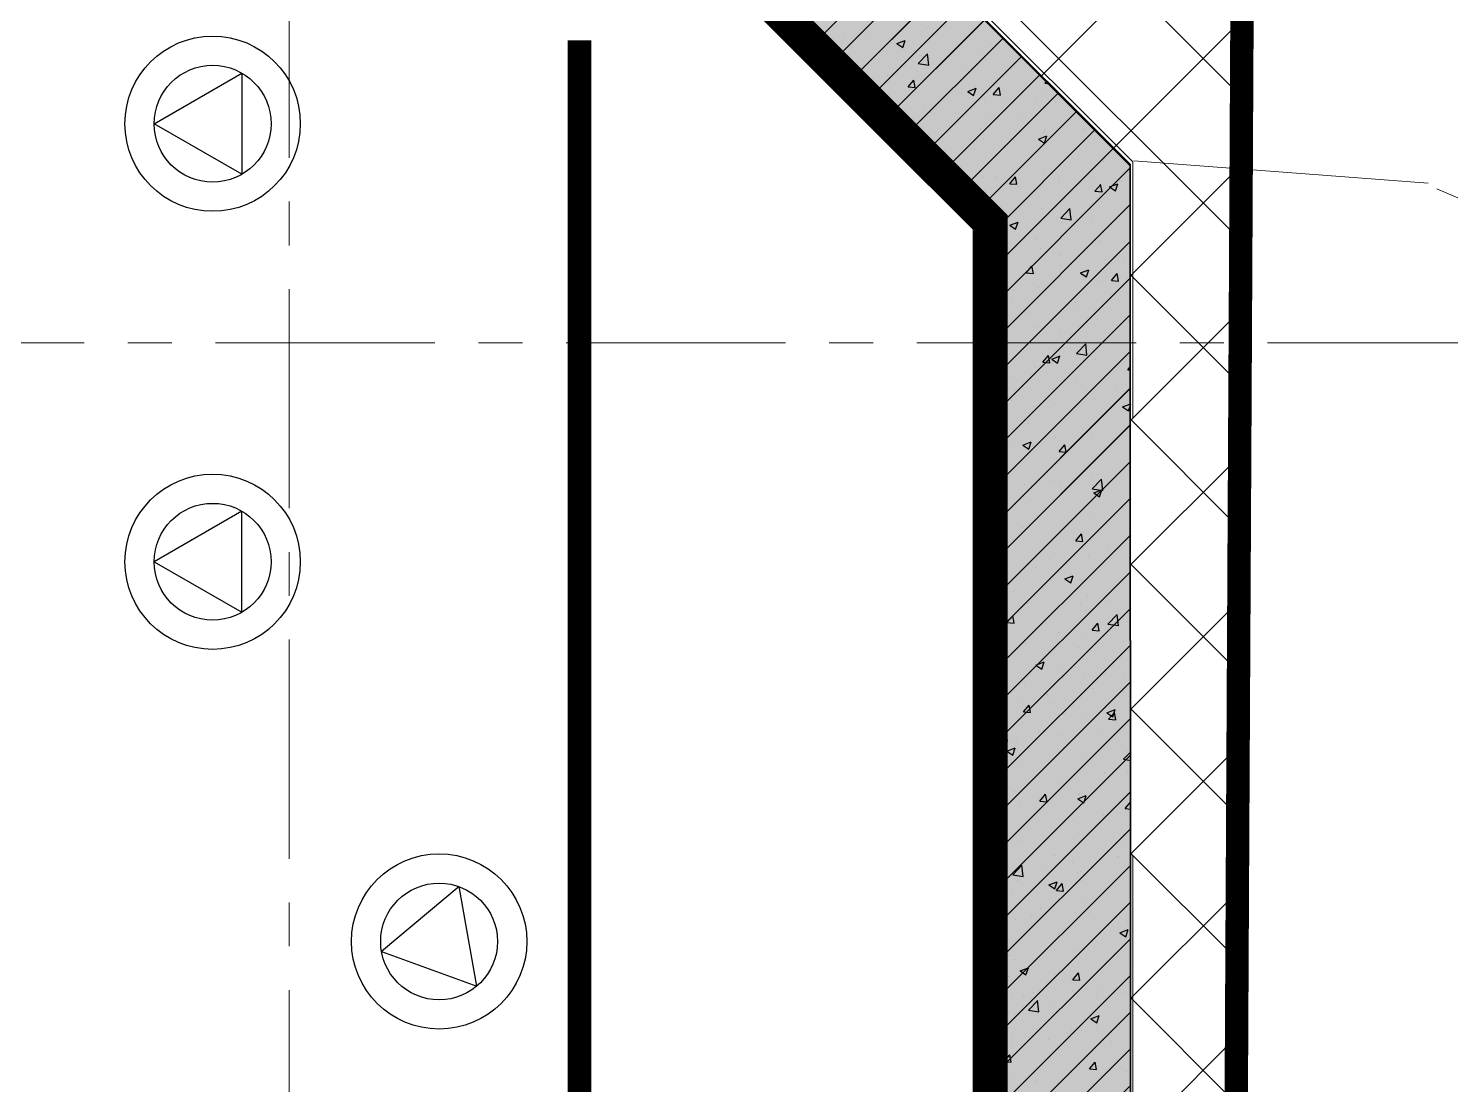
# Model space of a CAD drawing. Header units: millimetres. Extents: x -346728 to 1320345, y -537202 to -385966.
# Drawn here: x 453490 to 465657, y -423018 to -413976 of the extents above; entities that cross this region are included whole.
import ezdxf
from ezdxf.xclip import XClip

# ---------------------------------------------------------------- set-up
doc = ezdxf.new("R2010")
doc.units = ezdxf.units.MM
doc.header["$LTSCALE"] = 100
doc.header["$XCLIPFRAME"] = 2
for name, pattern in [('DASHED2', [0.375, 0.25, -0.125]), ('HIDDEN', [9.525, 6.35, -3.175]), ('X1326_GLB$0$CENTER', [2, 1.25, -0.25, 0.25, -0.25])]:
    doc.linetypes.add(name, pattern=pattern)
for name, color, linetype, lineweight in [('0 T TEXT', 7, 'Continuous', 13), ('L.DUONG', 234, 'Continuous', 15), ('LINE', 7, 'Continuous', 13), ('X1326_GLB$0$A-tim', 8, 'X1326_GLB$0$CENTER', 9)]:
    doc.layers.add(name, color=color, linetype=linetype, lineweight=lineweight)
for name, color, linetype in [('DM', 8, 'Continuous'), ('hach', 253, 'Continuous'), ('PL', 3, 'Continuous'), ('thep doc', 6, 'Continuous'), ('W2', 4, 'Continuous'), ('XR_1326_csPL$0$hach', 253, 'Continuous'), ('XR_1326_csPL$0$W2', 4, 'Continuous')]:
    doc.layers.add(name, color=color, linetype=linetype)
doc.linetypes.add('FENCELINE2', pattern='A,0.25,-0.1,[132,ltypeshp.shx,S=0.1,R=0,X=-0.1,Y=0],-0.1,1', length=1.45)

# ---------------------------------------------------------------- blocks, each defined once
blk = doc.blocks.new('LVL-KHUNGTEN')
blk.add_lwpolyline([(61072.9, 41092.8), (119123.5, 41092.8), (119123.5, 61.9), (61072.9, 61.9)], close=True)
blk = doc.blocks.new('mb duong hh')
at = {"layer": '0 T TEXT', "color": 8, "linetype": 'DASHED2', "ltscale": 300}
blk.add_lwpolyline([(75940, 34596), (80501, 41668), (80491, 88861), (75484, 93868), (-20031, 93860), (-33610, 75885), (-26182, 55955), (-6300, 2612), (0, 0)], close=True, dxfattribs=at)
at = {"layer": 'LINE', "color": 252, "lineweight": 9}
blk.add_line((83019, 88676), (80502, 88869), dxfattribs=at)
blk.add_lwpolyline([(46995, 21406), (48214, 19209), (55528, 22490), (79633, 34556), (82900, 40330), (83008, 48620), (83152, 58204), (83577, 88420), (83093, 88629)], dxfattribs=at)
blk = doc.blocks.new('MB HANG RAO TAM')
h = blk.add_hatch()
h.set_pattern_fill('ANSI37', color=8, scale=7000, style=0)
h.set_pattern_definition([(45, (527887.4, 631399.9), (-618.7184, 618.7184), []), (135, (527887.4, 631399.9), (-618.7184, -618.7184), [])])
h.paths.add_polyline_path([(89794, 74797), (94796, 69797), (94804, 22611), (90246, 15544), (52523, -1634), (34324, -9922), (14325, -19029), (8025, -16417), (-19267, 56832), (-5688, 74797), (41806, 74797), (65797, 74797)], flags=16)
h.paths.add_polyline_path([(-17293, 40146), (-15160, 40938), (-12777, 34516), (-15127, 33730), (-10493, 20001), (4784, -19373), (12548, -21453), (91490, 14752), (95488, 20874), (95620, 46027), (95770, 74597), (91825, 78101), (52350, 76926), (14008, 75822), (-9259, 75871), (-23844, 71027), (-24251, 60760)])
at = {"layer": 'L.DUONG', "color": 94, "linetype": 'FENCELINE2', "ltscale": 25, "const_width": 200, "elevation": 7850}
blk.add_lwpolyline([(13898, 75822), (14369, 75824), (20809, 75968), (32497, 76335), (48850, 76822), (75776, 77623), (91825, 78101), (95770, 74597), (95712, 63657), (95684, 58344), (95610, 44235), (95553, 33268), (95488, 20874), (91490, 14752), (75806, 7559), (49624, -4449), (26632, -14994), (12548, -21453), (4784, -19373), (0, -7161), (-6626, 9890)], dxfattribs=at)
at = {"layer": 'XR_1326_csPL$0$W2', "color": 7, "ltscale": 0.5, "elevation": 0}
blk.add_lwpolyline([(8025, -16417), (14325, -19029), (90246, 15544), (94804, 22611), (94796, 69797), (89794, 74797), (-5688, 74797), (-19267, 56832)], close=True, dxfattribs=at)

msp = doc.modelspace()

# ---------------------------------------------------------------- hatches: boundary and pattern name
at = {"layer": 'hach'}
h = msp.add_hatch(dxfattribs=at)
h.set_pattern_fill('ANSI31', color=256, scale=70)
h.set_pattern_definition([(45, (342151.22, -508591.22), (-157.15448, 157.15448), [])])
h.paths.add_polyline_path([(362433.4, -410142.2), (348853.9, -428107.5), (376146.7, -501359), (382446.8, -503970.9), (458369.1, -469396.6), (462927.9, -462329.4), (462919.8, -415142.7), (457917.8, -410142.2)])
h.paths.add_polyline_path([(363030.6, -411342.2), (350208.3, -428305.7), (377088.8, -500450.6), (382424.3, -502662.6), (457551.5, -468450.4), (461727.8, -461976.1), (461719.7, -415639.4), (457420.9, -411342.2)], flags=16)
h = msp.add_hatch(dxfattribs=at)
h.set_pattern_fill('AR-CONC', color=256, scale=4)
h.set_pattern_definition([(50, (342151.2, -508591.2), (728.7387, -63.7563), [76.2, -838.2]), (355, (342151.2, -508591.2), (-140.9737, 764.2274), [60.96, -670.5623]), (100.45144, (342211.95, -508596.54), (587.765, 700.471), [64.76, -712.361]), (46.1842, (342151.2, -508388), (1084.316, -168.1693), [114.3, -1257.3]), (96.63556, (342241.6, -508402), (949.6165, 989.7045), [97.14, -1068.5424]), (351.18415, (342151.2, -508388), (949.6165, 989.7045), [91.44, -1005.839]), (21, (342252.8, -508438.8), (606.4576, -409.0608), [76.2, -838.2]), (326, (342252.8, -508438.8), (247.208, 736.752), [60.96, -670.56]), (71.45144, (342303.36, -508472.9), (853.6657, 327.691), [64.76, -712.3598]), (37.5, (342151.22, -508591.22), (12.3544, 338.22016), [0, -662.432, 0, -680.72, 0, -673.1]), (7.5, (342151.22, -508591.22), (267.27865, 400.7223), [0, -388.112, 0, -647.192, 0, -256.54]), (327.5, (341924.65, -508591.22), (542.3624, -22.91498), [0, -254, 0, -792.48, 0, -1051.56]), (317.5, (341823.05, -508591.2), (592.5167, 101.706), [0, -330.2, 0, -526.288, 0, -746.76])])
h.paths.add_polyline_path([(362433.4, -410142.2), (348853.9, -428107.5), (376146.7, -501359), (382446.8, -503970.9), (458369.1, -469396.6), (462927.9, -462329.4), (462919.8, -415142.7), (457917.8, -410142.2)])
h.paths.add_polyline_path([(363030.6, -411342.2), (350208.3, -428305.7), (377088.8, -500450.6), (382424.3, -502662.6), (457551.5, -468450.4), (461727.8, -461976.1), (461719.7, -415639.4), (457420.9, -411342.2)], flags=16)

# ---------------------------------------------------------------- linework, layer by layer
at = {"layer": 'PL', "elevation": -1404.9}
for points in [[(455316.4, -414358.6), (455316.4, -415224.6), (454566.4, -414791.6)], [(455316.4, -414358.6), (455316.4, -415224.6), (454566.4, -414791.6)], [(455316.4, -418974.6), (455316.4, -418108.6), (454566.4, -418541.6)], [(455316.4, -418974.6), (455316.4, -418108.6), (454566.4, -418541.6)], [(456511.5, -421879.4), (457325.3, -422175.6), (457174.9, -421322.7)], [(456511.5, -421879.4), (457325.3, -422175.6), (457174.9, -421322.7)]]:
    msp.add_lwpolyline(points, close=True, dxfattribs=at)
at = {"layer": 'PL'}
for centre, radius in [((455066.4, -414791.6, -1404.9), 750), ((455066.4, -414791.6, -1404.9), 750), ((455066.4, -414791.6, -1404.9), 500), ((455066.4, -414791.6, -1404.9), 500), ((455066.4, -418541.6, -1404.9), 750), ((455066.4, -418541.6, -1404.9), 750), ((455066.4, -418541.6, -1404.9), 500), ((455066.4, -418541.6, -1404.9), 500), ((457003.9, -421792.6, -1404.9), 750), ((457003.9, -421792.6, -1404.9), 750), ((457003.9, -421792.6, -1404.9), 500), ((457003.9, -421792.6, -1404.9), 500)]:
    msp.add_circle(centre, radius, dxfattribs=at)
at = {"layer": 'W2', "ltscale": 0.5, "elevation": -1404.9}
for points in [[(362433.4, -410142.2), (348853.9, -428107.5), (376146.7, -501359), (382446.8, -503970.9), (458369.1, -469396.6), (462927.9, -462329.4), (462919.6, -415142.1), (457917.8, -410142.2)], [(363030.6, -411342.2), (350208.3, -428305.7), (377088.8, -500450.6), (382424.3, -502662.6), (457551.5, -468450.4), (461727.8, -461976.1), (461719.7, -415639.4), (457420.9, -411342.2)]]:
    msp.add_lwpolyline(points, close=True, dxfattribs=at)
at = {"layer": 'X1326_GLB$0$A-tim', "ltscale": 15}
for p, q in [((455721.3, -398208.6, -1404.9), (455721.3, -512162.7, -1404.9)), ((341092.1, -416666.6, -1404.9), (475778.7, -416666.6, -1404.9))]:
    msp.add_line(p, q, dxfattribs=at)
at = {"layer": 'XR_1326_csPL$0$hach', "color": 250}
for p, q in [((460197.7, -414118, -1404.9), (461046.1, -413269.5, -1404.9)), ((460354.8, -414275.1, -1404.9), (461203.3, -413426.6, -1404.9)), ((460512, -414432.2, -1404.9), (461360.5, -413583.8, -1404.9)), ((460669.2, -414589.3, -1404.9), (461517.6, -413740.9, -1404.9)), ((460826.4, -414746.5, -1404.9), (461674.8, -413898, -1404.9)), ((461170.7, -413976.9, -1404.9), (461170.7, -413976.9, -1404.9)), ((460465.4, -414059.4, -1404.9), (460465.4, -414059.4, -1404.9)), ((460532.7, -414138.5, -1404.9), (460532.7, -414138.5, -1404.9)), ((460657.5, -414042, -1404.9), (460657.5, -414042, -1404.9)), ((460919.5, -414105.8, -1404.9), (460970.1, -414139.9, -1404.9)), ((460919.6, -414105.7, -1404.9), (460990.7, -414078.4, -1404.9)), ((460970.1, -414139.9, -1404.9), (460990.7, -414078.5, -1404.9)), ((460983.6, -414903.6, -1404.9), (461832, -414055.2, -1404.9)), ((461724.1, -414107, -1404.9), (461724.1, -414107, -1404.9)), ((461075, -414161.4, -1404.9), (461075, -414161.4, -1404.9)), ((461102.5, -414275.2, -1404.9), (461181.7, -414192.7, -1404.9)), ((461131.6, -414208.7, -1404.9), (461131.6, -414208.7, -1404.9)), ((461140.8, -415060.7, -1404.9), (461989.2, -414212.3, -1404.9)), ((461192.9, -414289.2, -1404.9), (461181.6, -414192.7, -1404.9)), ((461617.4, -414184.3, -1404.9), (461617.4, -414184.3, -1404.9)), ((461686.1, -414239, -1404.9), (461686.1, -414239, -1404.9)), ((460539.1, -414310.4, -1404.9), (460539.1, -414310.4, -1404.9)), ((460645.2, -414380.2, -1404.9), (460645.2, -414380.2, -1404.9)), ((460839.8, -414375.7, -1404.9), (460839.8, -414375.7, -1404.9)), ((461094.2, -414342.2, -1404.9), (461094.2, -414342.2, -1404.9)), ((461102.5, -414275.1, -1404.9), (461192.9, -414289.2, -1404.9)), ((461158.4, -414315.2, -1404.9), (461158.4, -414315.2, -1404.9)), ((461297.9, -415217.8, -1404.9), (462146.3, -414369.4, -1404.9)), ((461478.9, -414291.5, -1404.9), (461478.9, -414291.5, -1404.9)), ((461016.2, -414477.3, -1404.9), (461065.2, -414418.9, -1404.9)), ((461016.2, -414477.3, -1404.9), (461077, -414482.6, -1404.9)), ((461076.8, -414482.7, -1404.9), (461065.1, -414419, -1404.9)), ((461526, -414514.8, -1404.9), (461597.2, -414487.5, -1404.9)), ((461576.5, -414549, -1404.9), (461597.1, -414487.6, -1404.9)), ((461745, -414541.1, -1404.9), (461793.9, -414482.7, -1404.9)), ((461805.6, -414546.4, -1404.9), (461793.8, -414482.7, -1404.9)), ((462186.8, -414443.3, -1404.9), (462203.2, -414426.3, -1404.9)), ((462186.8, -414443.3, -1404.9), (462226.4, -414449.4, -1404.9)), ((462195.4, -414505.7, -1404.9), (462195.4, -414505.7, -1404.9)), ((461455.1, -415375, -1404.9), (462303.5, -414526.6, -1404.9)), ((461526, -414514.9, -1404.9), (461576.5, -414549, -1404.9)), ((461673.7, -414577.2, -1404.9), (461673.7, -414577.2, -1404.9)), ((461745, -414541.1, -1404.9), (461805.7, -414546.4, -1404.9)), ((461853.3, -414607.8, -1404.9), (461853.3, -414607.8, -1404.9)), ((462107.7, -414574.3, -1404.9), (462107.7, -414574.3, -1404.9)), ((462274.7, -414611.5, -1404.9), (462274.7, -414611.5, -1404.9)), ((460826.9, -414742.9, -1404.9), (460826.9, -414742.9, -1404.9)), ((460877.2, -414680.5, -1404.9), (460877.2, -414680.5, -1404.9)), ((461146, -414653.4, -1404.9), (461146, -414653.4, -1404.9)), ((461211.7, -414692.3, -1404.9), (461211.7, -414692.3, -1404.9)), ((461419.5, -414703.5, -1404.9), (461419.5, -414703.5, -1404.9)), ((461612.3, -415532.1, -1404.9), (462460.7, -414683.7, -1404.9)), ((461682.1, -414713.2, -1404.9), (461682.1, -414713.2, -1404.9)), ((461961.9, -414726.4, -1404.9), (461961.9, -414726.4, -1404.9)), ((462504.3, -414749.3, -1404.9), (462504.3, -414749.3, -1404.9)), ((461089.6, -414814.9, -1404.9), (461089.6, -414814.9, -1404.9)), ((461091.4, -414817, -1404.9), (461091.4, -414817, -1404.9)), ((461633.8, -414839.9, -1404.9), (461633.8, -414839.9, -1404.9)), ((461719.7, -415739, -1404.9), (462617.9, -414840.8, -1404.9)), ((462176.1, -414862.9, -1404.9), (462176.1, -414862.9, -1404.9)), ((462183, -414843.9, -1404.9), (462183, -414843.9, -1404.9)), ((462518.1, -414834.6, -1404.9), (462518.1, -414834.6, -1404.9)), ((461133.7, -414991.6, -1404.9), (461133.7, -414991.6, -1404.9)), ((461661.4, -414915.4, -1404.9), (461661.4, -414915.4, -1404.9)), ((461719.7, -416053.3, -1404.9), (462775.1, -414998, -1404.9)), ((461840.4, -414975, -1404.9), (461840.4, -414975, -1404.9)), ((461925.6, -414936.3, -1404.9), (461925.6, -414936.3, -1404.9)), ((462132.4, -414923.9, -1404.9), (462183, -414958, -1404.9)), ((462132.5, -414923.8, -1404.9), (462203.6, -414896.5, -1404.9)), ((462183, -414958, -1404.9), (462203.6, -414896.6, -1404.9)), ((462225.2, -414924.4, -1404.9), (462225.2, -414924.4, -1404.9)), ((461333.1, -415038, -1404.9), (461333.1, -415038, -1404.9)), ((461586, -415008.5, -1404.9), (461586, -415008.5, -1404.9)), ((462683.8, -415117.1, -1404.9), (462683.8, -415117.1, -1404.9)), ((461317, -415236.9, -1404.9), (461350, -415224.2, -1404.9)), ((461338.5, -415258.4, -1404.9), (461349.9, -415224.3, -1404.9)), ((461719.8, -416367.5, -1404.9), (462919.8, -415167.5, -1404.9)), ((462170.7, -415182.1, -1404.9), (462170.7, -415182.1, -1404.9)), ((462599.6, -415240.6, -1404.9), (462599.6, -415240.6, -1404.9)), ((462853.9, -415207.1, -1404.9), (462853.9, -415207.1, -1404.9)), ((462906.1, -415190.2, -1404.9), (462906.1, -415190.2, -1404.9)), ((461649, -415253.6, -1404.9), (461649, -415253.6, -1404.9)), ((461759.8, -415242.8, -1404.9), (461759.8, -415242.8, -1404.9)), ((461885.9, -415305.3, -1404.9), (461934.9, -415246.9, -1404.9)), ((461885.9, -415305.3, -1404.9), (461946.7, -415310.6, -1404.9)), ((461946.5, -415310.6, -1404.9), (461934.8, -415247, -1404.9)), ((461957.9, -415325.1, -1404.9), (461957.9, -415325.1, -1404.9)), ((462302.1, -415265.7, -1404.9), (462302.1, -415265.7, -1404.9)), ((462313.6, -415291.9, -1404.9), (462313.6, -415291.9, -1404.9)), ((462614.7, -415369.1, -1404.9), (462663.7, -415310.7, -1404.9)), ((462675.3, -415374.4, -1404.9), (462663.5, -415310.7, -1404.9)), ((462738.9, -415332.9, -1404.9), (462810.1, -415305.6, -1404.9)), ((462738.9, -415333, -1404.9), (462789.4, -415367.1, -1404.9)), ((462789.4, -415367.1, -1404.9), (462810, -415305.7, -1404.9)), ((462844.5, -415288.7, -1404.9), (462844.5, -415288.7, -1404.9)), ((461573.1, -415375.7, -1404.9), (461573.1, -415375.7, -1404.9)), ((461719.8, -416681.8, -1404.9), (462919.9, -415481.7, -1404.9)), ((461721.1, -415393.6, -1404.9), (461721.1, -415393.6, -1404.9)), ((462614.7, -415369.1, -1404.9), (462675.4, -415374.4, -1404.9)), ((462671.5, -415455.3, -1404.9), (462671.5, -415455.3, -1404.9)), ((462158.3, -415520.3, -1404.9), (462158.3, -415520.3, -1404.9)), ((462321.5, -415601.2, -1404.9), (462400.7, -415518.7, -1404.9)), ((462321.5, -415601.2, -1404.9), (462411.9, -415615.2, -1404.9)), ((462411.9, -415615.2, -1404.9), (462400.7, -415518.7, -1404.9)), ((461885.2, -415660.7, -1404.9), (461935.8, -415694.8, -1404.9)), ((461885.3, -415660.6, -1404.9), (461956.4, -415633.3, -1404.9)), ((461935.8, -415694.8, -1404.9), (461956.4, -415633.4, -1404.9)), ((462332.3, -415641.3, -1404.9), (462332.3, -415641.3, -1404.9)), ((462586.6, -415607.8, -1404.9), (462586.6, -415607.8, -1404.9)), ((461719.9, -416996, -1404.9), (462919.9, -415796, -1404.9)), ((462104.3, -415784.9, -1404.9), (462104.3, -415784.9, -1404.9)), ((462646.6, -415807.8, -1404.9), (462646.6, -415807.8, -1404.9)), ((462659.1, -415793.5, -1404.9), (462659.1, -415793.5, -1404.9)), ((462864.2, -415796.4, -1404.9), (462864.2, -415796.4, -1404.9)), ((461776.1, -415898.5, -1404.9), (461776.1, -415898.5, -1404.9)), ((462145.9, -415858.5, -1404.9), (462145.9, -415858.5, -1404.9)), ((462271.7, -415898.1, -1404.9), (462271.7, -415898.1, -1404.9)), ((462318.5, -415921.4, -1404.9), (462318.5, -415921.4, -1404.9)), ((462704.1, -415957.9, -1404.9), (462704.1, -415957.9, -1404.9)), ((462860.9, -415944.3, -1404.9), (462860.9, -415944.3, -1404.9)), ((462026.9, -416069.5, -1404.9), (462075.9, -416011.2, -1404.9)), ((462026.9, -416069.5, -1404.9), (462087.6, -416074.9, -1404.9)), ((462065, -416042.1, -1404.9), (462065, -416042.1, -1404.9)), ((462087.5, -416074.9, -1404.9), (462075.8, -416011.2, -1404.9)), ((462319.3, -416008.6, -1404.9), (462319.3, -416008.6, -1404.9)), ((462491.7, -416069.6, -1404.9), (462562.9, -416042.3, -1404.9)), ((462491.7, -416069.8, -1404.9), (462542.2, -416103.8, -1404.9)), ((462542.2, -416103.8, -1404.9), (462562.8, -416042.5, -1404.9)), ((462755.7, -416133.3, -1404.9), (462804.6, -416074.9, -1404.9)), ((462816.3, -416138.6, -1404.9), (462804.5, -416074.9, -1404.9)), ((461720, -417310.3, -1404.9), (462920, -416110.3, -1404.9)), ((462133.6, -416196.8, -1404.9), (462133.6, -416196.8, -1404.9)), ((462515.1, -416121.2, -1404.9), (462515.1, -416121.2, -1404.9)), ((462646.8, -416131.7, -1404.9), (462646.8, -416131.7, -1404.9)), ((462755.7, -416133.3, -1404.9), (462816.4, -416138.6, -1404.9)), ((461902.2, -416301.4, -1404.9), (461902.2, -416301.4, -1404.9)), ((461922.6, -416222.9, -1404.9), (461922.6, -416222.9, -1404.9)), ((462444.5, -416324.3, -1404.9), (462444.5, -416324.3, -1404.9)), ((461720, -417624.5, -1404.9), (462920, -416424.5, -1404.9)), ((461797.7, -416442.8, -1404.9), (461797.7, -416442.8, -1404.9)), ((462052.1, -416409.3, -1404.9), (462052.1, -416409.3, -1404.9)), ((462436.9, -416358.6, -1404.9), (462436.9, -416358.6, -1404.9)), ((462121.2, -416535, -1404.9), (462121.2, -416535, -1404.9)), ((462310.6, -416578.4, -1404.9), (462310.6, -416578.4, -1404.9)), ((462634.4, -416469.9, -1404.9), (462634.4, -416469.9, -1404.9)), ((462903.1, -416476.7, -1404.9), (462903.1, -416476.7, -1404.9)), ((462456.2, -416759.1, -1404.9), (462535.4, -416676.6, -1404.9)), ((462546.6, -416773.1, -1404.9), (462535.4, -416676.6, -1404.9)), ((462811.2, -416674.9, -1404.9), (462811.2, -416674.9, -1404.9)), ((461720.1, -417938.8, -1404.9), (462920.1, -416738.8, -1404.9)), ((461784.8, -416810, -1404.9), (461784.8, -416810, -1404.9)), ((462167.9, -416833.8, -1404.9), (462216.9, -416775.4, -1404.9)), ((462169.6, -416759.4, -1404.9), (462169.6, -416759.4, -1404.9)), ((462228.5, -416839.1, -1404.9), (462216.7, -416775.4, -1404.9)), ((462244.5, -416806.4, -1404.9), (462315.7, -416779.1, -1404.9)), ((462244.5, -416806.5, -1404.9), (462295, -416840.6, -1404.9)), ((462295, -416840.6, -1404.9), (462315.6, -416779.2, -1404.9)), ((462456.2, -416759.1, -1404.9), (462546.6, -416773.1, -1404.9)), ((462622.1, -416808.2, -1404.9), (462622.1, -416808.2, -1404.9)), ((462108.9, -416873.2, -1404.9), (462108.9, -416873.2, -1404.9)), ((462167.9, -416833.8, -1404.9), (462228.6, -416839.1, -1404.9)), ((462246.7, -416843.4, -1404.9), (462246.7, -416843.4, -1404.9)), ((462789, -416866.4, -1404.9), (462789, -416866.4, -1404.9)), ((462896.6, -416897.5, -1404.9), (462920.1, -416869.5, -1404.9)), ((462896.6, -416897.5, -1404.9), (462920.1, -416899.6, -1404.9)), ((461720.1, -418253.1, -1404.9), (462920.2, -417053, -1404.9)), ((461918.5, -416957, -1404.9), (461918.5, -416957, -1404.9)), ((462460.9, -416979.9, -1404.9), (462460.9, -416979.9, -1404.9)), ((462798.3, -417042.1, -1404.9), (462798.3, -417042.1, -1404.9)), ((461902.3, -417160.1, -1404.9), (461902.3, -417160.1, -1404.9)), ((462268.7, -417184.6, -1404.9), (462268.7, -417184.6, -1404.9)), ((462544, -417075.6, -1404.9), (462544, -417075.6, -1404.9)), ((462609.7, -417146.4, -1404.9), (462609.7, -417146.4, -1404.9)), ((462861.2, -417082.9, -1404.9), (462861.2, -417082.9, -1404.9)), ((462096.5, -417211.4, -1404.9), (462096.5, -417211.4, -1404.9)), ((462850.9, -417215.6, -1404.9), (462901.5, -417249.7, -1404.9)), ((462851, -417215.5, -1404.9), (462920.2, -417188.9, -1404.9)), ((462901.5, -417249.7, -1404.9), (462920.2, -417193.9, -1404.9)), ((461720.2, -418567.3, -1404.9), (462920.2, -417367.3, -1404.9)), ((462044.5, -417359.9, -1404.9), (462044.5, -417359.9, -1404.9)), ((462512.1, -417407.7, -1404.9), (462512.1, -417407.7, -1404.9)), ((462586.9, -417382.8, -1404.9), (462586.9, -417382.8, -1404.9)), ((462915.8, -417392.2, -1404.9), (462915.8, -417392.2, -1404.9)), ((461919.6, -417509.4, -1404.9), (461919.6, -417509.4, -1404.9)), ((461997.3, -417543.2, -1404.9), (462068.5, -417515.8, -1404.9)), ((461997.3, -417543.3, -1404.9), (462047.8, -417577.4, -1404.9)), ((462047.8, -417577.4, -1404.9), (462068.4, -417516, -1404.9)), ((462084.2, -417549.6, -1404.9), (462084.2, -417549.6, -1404.9)), ((462276.7, -417476.3, -1404.9), (462276.7, -417476.3, -1404.9)), ((462308.9, -417598, -1404.9), (462357.8, -417539.6, -1404.9)), ((462369.5, -417603.3, -1404.9), (462357.7, -417539.6, -1404.9)), ((462531, -417442.8, -1404.9), (462531, -417442.8, -1404.9)), ((462597.4, -417484.6, -1404.9), (462597.4, -417484.6, -1404.9)), ((462308.9, -417598, -1404.9), (462369.6, -417603.3, -1404.9)), ((461720.2, -418881.6, -1404.9), (462920.3, -417681.5, -1404.9)), ((462648.5, -417792.9, -1404.9), (462648.5, -417792.9, -1404.9)), ((462900.1, -417763.3, -1404.9), (462900.1, -417763.3, -1404.9)), ((461846.7, -417879.1, -1404.9), (461846.7, -417879.1, -1404.9)), ((462009.4, -417877, -1404.9), (462009.4, -417877, -1404.9)), ((462071.8, -417887.9, -1404.9), (462071.8, -417887.9, -1404.9)), ((462263.7, -417843.6, -1404.9), (462263.7, -417843.6, -1404.9)), ((462307.6, -417865, -1404.9), (462307.6, -417865, -1404.9)), ((462389.1, -417902, -1404.9), (462389.1, -417902, -1404.9)), ((462585, -417822.8, -1404.9), (462585, -417822.8, -1404.9)), ((462590.9, -417917, -1404.9), (462670.1, -417834.5, -1404.9)), ((462590.9, -417916.9, -1404.9), (462681.3, -417930.9, -1404.9)), ((462681.3, -417931, -1404.9), (462670.1, -417834.5, -1404.9)), ((461720.3, -419195.8, -1404.9), (462920.3, -417995.8, -1404.9)), ((462060.9, -418015.5, -1404.9), (462060.9, -418015.5, -1404.9)), ((462603.3, -418038.4, -1404.9), (462603.3, -418038.4, -1404.9)), ((462603.7, -417952.3, -1404.9), (462654.3, -417986.4, -1404.9)), ((462603.8, -417952.2, -1404.9), (462674.9, -417924.9, -1404.9)), ((462654.3, -417986.4, -1404.9), (462674.9, -417925, -1404.9)), ((462572.7, -418161, -1404.9), (462572.7, -418161, -1404.9)), ((461721.1, -418298.5, -1404.9), (461770.1, -418240.1, -1404.9)), ((461742.1, -418277.8, -1404.9), (461742.1, -418277.8, -1404.9)), ((461750.1, -418279.9, -1404.9), (461821.3, -418252.6, -1404.9)), ((461750.1, -418280, -1404.9), (461800.6, -418314.1, -1404.9)), ((461781.7, -418303.8, -1404.9), (461770, -418240.1, -1404.9)), ((461800.6, -418314.1, -1404.9), (461821.2, -418252.7, -1404.9)), ((461996.5, -418244.3, -1404.9), (461996.5, -418244.3, -1404.9)), ((462059.5, -418226.1, -1404.9), (462059.5, -418226.1, -1404.9)), ((462381.3, -418193.6, -1404.9), (462381.3, -418193.6, -1404.9)), ((461720.3, -419510.1, -1404.9), (462920.4, -418310, -1404.9)), ((461721.1, -418298.5, -1404.9), (461781.8, -418303.8, -1404.9)), ((462449.8, -418362.2, -1404.9), (462498.8, -418303.8, -1404.9)), ((462449.8, -418362.2, -1404.9), (462510.6, -418367.5, -1404.9)), ((462510.4, -418367.6, -1404.9), (462498.7, -418303.9, -1404.9)), ((462858.2, -418369.5, -1404.9), (462858.2, -418369.5, -1404.9)), ((462186.9, -418418.4, -1404.9), (462186.9, -418418.4, -1404.9)), ((462265.7, -418471.2, -1404.9), (462265.7, -418471.2, -1404.9)), ((462560.3, -418499.3, -1404.9), (462560.3, -418499.3, -1404.9)), ((462729.3, -418441.3, -1404.9), (462729.3, -418441.3, -1404.9)), ((462755.6, -418509.9, -1404.9), (462755.6, -418509.9, -1404.9)), ((461720.4, -419824.3, -1404.9), (462920.4, -418624.3, -1404.9)), ((461729.2, -418645, -1404.9), (461729.2, -418645, -1404.9)), ((462047.1, -418564.3, -1404.9), (462047.1, -418564.3, -1404.9)), ((462114, -418594.3, -1404.9), (462114, -418594.3, -1404.9)), ((462356.5, -418689.1, -1404.9), (462407.1, -418723.2, -1404.9)), ((462356.6, -418689, -1404.9), (462427.7, -418661.7, -1404.9)), ((462407.1, -418723.2, -1404.9), (462427.7, -418661.8, -1404.9)), ((462509.1, -418694.3, -1404.9), (462509.1, -418694.3, -1404.9)), ((461720.2, -418824.4, -1404.9), (461720.5, -418824.2, -1404.9)), ((461731.7, -418920.7, -1404.9), (461720.4, -418824.2, -1404.9)), ((461916.6, -418796, -1404.9), (461916.6, -418796, -1404.9)), ((462547.9, -418837.5, -1404.9), (462547.9, -418837.5, -1404.9)), ((462742.7, -418877.1, -1404.9), (462742.7, -418877.1, -1404.9)), ((461720.2, -418918.9, -1404.9), (461731.7, -418920.6, -1404.9)), ((461720.5, -420138.6, -1404.9), (462920.5, -418938.6, -1404.9)), ((461846.7, -418995.1, -1404.9), (461846.7, -418995.1, -1404.9)), ((461862.1, -419062.7, -1404.9), (461911, -419004.3, -1404.9)), ((461922.7, -419068, -1404.9), (461910.9, -419004.3, -1404.9)), ((461989.1, -418937.6, -1404.9), (461989.1, -418937.6, -1404.9)), ((462034.8, -418902.5, -1404.9), (462034.8, -418902.5, -1404.9)), ((462488.4, -418910.6, -1404.9), (462488.4, -418910.6, -1404.9)), ((462531.4, -418960.5, -1404.9), (462531.4, -418960.5, -1404.9)), ((462725.6, -419074.8, -1404.9), (462804.8, -418992.4, -1404.9)), ((462816, -419088.9, -1404.9), (462804.8, -418992.4, -1404.9)), ((461862.1, -419062.7, -1404.9), (461922.8, -419068, -1404.9)), ((462203.3, -419074.1, -1404.9), (462203.3, -419074.1, -1404.9)), ((462590.8, -419126.4, -1404.9), (462639.8, -419068.1, -1404.9)), ((462590.8, -419126.4, -1404.9), (462651.5, -419131.8, -1404.9)), ((462651.4, -419131.8, -1404.9), (462639.7, -419068.1, -1404.9)), ((462725.6, -419074.8, -1404.9), (462816, -419088.8, -1404.9)), ((462745.7, -419097, -1404.9), (462745.7, -419097, -1404.9)), ((462897.1, -419049.8, -1404.9), (462897.1, -419049.8, -1404.9)), ((461720.5, -420452.8, -1404.9), (462920.5, -419252.8, -1404.9)), ((462022.4, -419240.8, -1404.9), (462022.4, -419240.8, -1404.9)), ((462304.6, -419151.5, -1404.9), (462304.6, -419151.5, -1404.9)), ((462535.6, -419175.7, -1404.9), (462535.6, -419175.7, -1404.9)), ((462860.2, -419227.2, -1404.9), (462860.2, -419227.2, -1404.9)), ((462221.1, -419311.3, -1404.9), (462221.1, -419311.3, -1404.9)), ((462475.4, -419277.8, -1404.9), (462475.4, -419277.8, -1404.9)), ((461786.9, -419454, -1404.9), (461786.9, -419454, -1404.9)), ((462109.3, -419425.8, -1404.9), (462159.9, -419459.9, -1404.9)), ((462109.4, -419425.7, -1404.9), (462180.5, -419398.4, -1404.9)), ((462159.9, -419459.9, -1404.9), (462180.5, -419398.5, -1404.9)), ((462329.3, -419476.9, -1404.9), (462329.3, -419476.9, -1404.9)), ((462871.7, -419499.9, -1404.9), (462871.7, -419499.9, -1404.9)), ((461720.6, -420767.1, -1404.9), (462920.6, -419567.1, -1404.9)), ((462010.1, -419579, -1404.9), (462010.1, -419579, -1404.9)), ((462523.2, -419513.9, -1404.9), (462523.2, -419513.9, -1404.9)), ((461953.8, -419712, -1404.9), (461953.8, -419712, -1404.9)), ((462208.1, -419678.6, -1404.9), (462208.1, -419678.6, -1404.9)), ((462592.9, -419627.9, -1404.9), (462592.9, -419627.9, -1404.9)), ((462855.2, -419656, -1404.9), (462855.2, -419656, -1404.9)), ((462003, -419826.9, -1404.9), (462052, -419768.5, -1404.9)), ((462003, -419826.9, -1404.9), (462063.8, -419832.2, -1404.9)), ((462063.6, -419832.3, -1404.9), (462051.9, -419768.6, -1404.9)), ((462262.7, -419757.7, -1404.9), (462262.7, -419757.7, -1404.9)), ((462510.9, -419852.1, -1404.9), (462510.9, -419852.1, -1404.9)), ((462715.8, -419834.8, -1404.9), (462787, -419807.5, -1404.9)), ((462715.8, -419834.9, -1404.9), (462766.3, -419869, -1404.9)), ((462731.8, -419890.7, -1404.9), (462780.8, -419832.3, -1404.9)), ((462766.3, -419869, -1404.9), (462786.9, -419807.6, -1404.9)), ((462792.4, -419896, -1404.9), (462780.6, -419832.3, -1404.9)), ((461720.6, -421081.3, -1404.9), (462920.6, -419881.3, -1404.9)), ((461776, -420064.5, -1404.9), (461855.2, -419982.1, -1404.9)), ((461866.4, -420078.6, -1404.9), (461855.1, -419982.1, -1404.9)), ((461997.7, -419917.2, -1404.9), (461997.7, -419917.2, -1404.9)), ((462506.1, -419980.8, -1404.9), (462506.1, -419980.8, -1404.9)), ((462731.8, -419890.7, -1404.9), (462792.5, -419896, -1404.9)), ((461776, -420064.5, -1404.9), (461866.4, -420078.5, -1404.9)), ((461913.6, -420082.5, -1404.9), (461913.6, -420082.5, -1404.9)), ((461940.9, -420079.3, -1404.9), (461940.9, -420079.3, -1404.9)), ((462131.5, -419996.1, -1404.9), (462131.5, -419996.1, -1404.9)), ((462325.7, -420028.6, -1404.9), (462325.7, -420028.6, -1404.9)), ((462673.8, -420019, -1404.9), (462673.8, -420019, -1404.9)), ((461720.7, -421395.6, -1404.9), (462920.7, -420195.6, -1404.9)), ((461803.3, -420109.7, -1404.9), (461803.3, -420109.7, -1404.9)), ((461862.1, -420162.6, -1404.9), (461912.6, -420196.7, -1404.9)), ((461862.2, -420162.5, -1404.9), (461933.3, -420135.2, -1404.9)), ((461912.6, -420196.7, -1404.9), (461933.2, -420135.3, -1404.9)), ((462345.7, -420132.6, -1404.9), (462345.7, -420132.6, -1404.9)), ((462498.5, -420190.4, -1404.9), (462498.5, -420190.4, -1404.9)), ((462860.3, -420232.7, -1404.9), (462920.7, -420169.8, -1404.9)), ((462888, -420155.5, -1404.9), (462888, -420155.5, -1404.9)), ((461985.3, -420255.4, -1404.9), (461985.3, -420255.4, -1404.9)), ((462700, -420344.9, -1404.9), (462700, -420344.9, -1404.9)), ((462860.3, -420232.7, -1404.9), (462920.7, -420242, -1404.9)), ((462894.2, -420336.4, -1404.9), (462894.2, -420336.4, -1404.9)), ((462058.4, -420429.3, -1404.9), (462058.4, -420429.3, -1404.9)), ((462301.6, -420438.1, -1404.9), (462301.6, -420438.1, -1404.9)), ((461720.7, -421709.8, -1404.9), (462920.7, -420509.8, -1404.9)), ((461929.3, -420512.6, -1404.9), (461929.3, -420512.6, -1404.9)), ((461973, -420593.6, -1404.9), (461973, -420593.6, -1404.9)), ((462144, -420591.1, -1404.9), (462193, -420532.8, -1404.9)), ((462144, -420591.1, -1404.9), (462204.7, -420596.5, -1404.9)), ((462204.6, -420596.5, -1404.9), (462192.9, -420532.8, -1404.9)), ((462468.6, -420571.5, -1404.9), (462539.7, -420544.2, -1404.9)), ((462468.6, -420571.6, -1404.9), (462519.1, -420605.7, -1404.9)), ((462471.7, -420535.5, -1404.9), (462471.7, -420535.5, -1404.9)), ((462486.2, -420528.6, -1404.9), (462486.2, -420528.6, -1404.9)), ((462519.1, -420605.7, -1404.9), (462539.7, -420544.3, -1404.9)), ((462687.1, -420712.1, -1404.9), (462687.1, -420712.1, -1404.9)), ((462872.8, -420654.9, -1404.9), (462920.8, -420597.7, -1404.9)), ((462872.8, -420654.9, -1404.9), (462920.8, -420659.1, -1404.9)), ((461720.8, -422024.1, -1404.9), (462920.8, -420824.1, -1404.9)), ((461791.1, -420830.1, -1404.9), (461791.1, -420830.1, -1404.9)), ((462432.8, -420745.6, -1404.9), (462432.8, -420745.6, -1404.9)), ((461960.6, -420931.9, -1404.9), (461960.6, -420931.9, -1404.9)), ((462473.8, -420866.8, -1404.9), (462473.8, -420866.8, -1404.9)), ((462852.2, -420942.6, -1404.9), (462852.2, -420942.6, -1404.9)), ((461731.5, -421031.7, -1404.9), (461731.5, -421031.7, -1404.9)), ((462259.7, -421044.3, -1404.9), (462259.7, -421044.3, -1404.9)), ((462273.8, -421054.7, -1404.9), (462273.8, -421054.7, -1404.9)), ((462804.6, -421062.2, -1404.9), (462804.6, -421062.2, -1404.9)), ((462816.2, -421077.6, -1404.9), (462816.2, -421077.6, -1404.9)), ((461720.8, -422338.4, -1404.9), (462920.8, -421138.3, -1404.9)), ((461910.7, -421222.4, -1404.9), (461989.9, -421139.9, -1404.9)), ((461945.7, -421168.2, -1404.9), (461945.7, -421168.2, -1404.9)), ((462001.1, -421236.4, -1404.9), (461989.8, -421139.9, -1404.9)), ((462165.5, -421146.3, -1404.9), (462165.5, -421146.3, -1404.9)), ((462419.8, -421112.8, -1404.9), (462419.8, -421112.8, -1404.9)), ((462488.1, -421191.1, -1404.9), (462488.1, -421191.1, -1404.9)), ((461910.7, -421222.4, -1404.9), (462001.1, -421236.4, -1404.9)), ((461948.3, -421270.1, -1404.9), (461948.3, -421270.1, -1404.9)), ((462221.4, -421308.3, -1404.9), (462292.5, -421281, -1404.9)), ((462221.4, -421308.4, -1404.9), (462271.9, -421342.5, -1404.9)), ((462271.9, -421342.5, -1404.9), (462292.5, -421281.1, -1404.9)), ((462285, -421355.4, -1404.9), (462334, -421297, -1404.9)), ((462345.6, -421360.7, -1404.9), (462333.8, -421297, -1404.9)), ((462461.5, -421205, -1404.9), (462461.5, -421205, -1404.9)), ((462503.1, -421267.4, -1404.9), (462503.1, -421267.4, -1404.9)), ((461910.6, -421369.1, -1404.9), (461910.6, -421369.1, -1404.9)), ((462285, -421355.4, -1404.9), (462345.7, -421360.7, -1404.9)), ((461720.9, -422652.6, -1404.9), (462920.9, -421452.6, -1404.9)), ((461898.2, -421547, -1404.9), (461898.2, -421547, -1404.9)), ((462152.5, -421513.5, -1404.9), (462152.5, -421513.5, -1404.9)), ((462449.1, -421543.2, -1404.9), (462449.1, -421543.2, -1404.9)), ((462537.3, -421462.9, -1404.9), (462537.3, -421462.9, -1404.9)), ((461935.9, -421608.3, -1404.9), (461935.9, -421608.3, -1404.9)), ((462071.7, -421571.1, -1404.9), (462071.7, -421571.1, -1404.9)), ((462614.1, -421594, -1404.9), (462614.1, -421594, -1404.9)), ((462827.9, -421717.3, -1404.9), (462899, -421690, -1404.9)), ((462891.2, -421622.9, -1404.9), (462891.2, -421622.9, -1404.9)), ((461721, -422966.9, -1404.9), (462921, -421766.9, -1404.9)), ((462298.6, -421724.6, -1404.9), (462298.6, -421724.6, -1404.9)), ((462827.8, -421717.5, -1404.9), (462878.3, -421751.5, -1404.9)), ((462878.4, -421751.5, -1404.9), (462899, -421690.1, -1404.9)), ((462911.7, -421779.1, -1404.9), (462911.7, -421779.1, -1404.9)), ((461885.3, -421914.3, -1404.9), (461885.3, -421914.3, -1404.9)), ((462270.1, -421863.6, -1404.9), (462270.1, -421863.6, -1404.9)), ((462436.8, -421881.5, -1404.9), (462436.8, -421881.5, -1404.9)), ((461720.8, -422027.8, -1404.9), (461746.2, -421997.5, -1404.9)), ((461757.8, -422061.2, -1404.9), (461746.1, -421997.5, -1404.9)), ((461923.6, -421946.5, -1404.9), (461923.6, -421946.5, -1404.9)), ((461974.1, -422045.1, -1404.9), (462024.7, -422079.2, -1404.9)), ((461974.2, -422045, -1404.9), (462045.3, -422017.7, -1404.9)), ((462024.7, -422079.2, -1404.9), (462045.3, -422017.8, -1404.9)), ((461720.8, -422057.9, -1404.9), (461758, -422061.2, -1404.9)), ((461721, -423281.1, -1404.9), (462921, -422081.1, -1404.9)), ((461873.9, -422090.3, -1404.9), (461873.9, -422090.3, -1404.9)), ((462416.2, -422113.2, -1404.9), (462416.2, -422113.2, -1404.9)), ((462426, -422119.6, -1404.9), (462474.9, -422061.2, -1404.9)), ((462426, -422119.6, -1404.9), (462486.7, -422124.9, -1404.9)), ((462486.6, -422124.9, -1404.9), (462474.8, -422061.3, -1404.9)), ((462898.8, -422146.4, -1404.9), (462898.8, -422146.4, -1404.9)), ((461911.2, -422284.7, -1404.9), (461911.2, -422284.7, -1404.9)), ((462002.8, -422264.3, -1404.9), (462002.8, -422264.3, -1404.9)), ((462045.4, -422380.3, -1404.9), (462124.6, -422297.8, -1404.9)), ((462088.1, -422226.7, -1404.9), (462088.1, -422226.7, -1404.9)), ((462135.8, -422394.3, -1404.9), (462124.5, -422297.8, -1404.9)), ((462424.4, -422219.7, -1404.9), (462424.4, -422219.7, -1404.9)), ((462630.4, -422249.7, -1404.9), (462630.4, -422249.7, -1404.9)), ((462644.4, -422179.9, -1404.9), (462644.4, -422179.9, -1404.9)), ((462849.2, -422229.1, -1404.9), (462849.2, -422229.1, -1404.9)), ((461721.1, -423595.4, -1404.9), (462921.1, -422395.4, -1404.9)), ((462045.4, -422380.3, -1404.9), (462135.8, -422394.3, -1404.9)), ((462256.7, -422330.8, -1404.9), (462256.7, -422330.8, -1404.9)), ((462580.6, -422454.2, -1404.9), (462631.1, -422488.3, -1404.9)), ((462580.7, -422454.1, -1404.9), (462651.8, -422426.8, -1404.9)), ((462631.1, -422488.3, -1404.9), (462651.7, -422426.9, -1404.9)), ((461898.9, -422623, -1404.9), (461898.9, -422623, -1404.9)), ((461907.6, -422655.6, -1404.9), (461907.6, -422655.6, -1404.9)), ((462214.1, -422629.6, -1404.9), (462214.1, -422629.6, -1404.9)), ((462377.2, -422580.6, -1404.9), (462377.2, -422580.6, -1404.9)), ((462412, -422557.9, -1404.9), (462412, -422557.9, -1404.9)), ((462500.1, -422553.9, -1404.9), (462500.1, -422553.9, -1404.9)), ((462631.5, -422547.1, -1404.9), (462631.5, -422547.1, -1404.9)), ((462756.4, -422652.5, -1404.9), (462756.4, -422652.5, -1404.9)), ((461721.1, -423909.6, -1404.9), (462921.1, -422709.6, -1404.9)), ((461726.9, -422781.9, -1404.9), (461777.5, -422816, -1404.9)), ((461727, -422781.8, -1404.9), (461798.1, -422754.5, -1404.9)), ((461735.5, -422665.1, -1404.9), (461735.5, -422665.1, -1404.9)), ((461777.5, -422816, -1404.9), (461798.1, -422754.6, -1404.9)), ((461838.2, -422820.1, -1404.9), (461887.2, -422761.7, -1404.9)), ((461898.8, -422825.4, -1404.9), (461887, -422761.7, -1404.9)), ((461838.2, -422820.1, -1404.9), (461898.9, -422825.4, -1404.9)), ((462399.7, -422896.1, -1404.9), (462399.7, -422896.1, -1404.9)), ((462566.9, -422883.8, -1404.9), (462615.9, -422825.5, -1404.9)), ((462566.9, -422883.8, -1404.9), (462627.7, -422889.1, -1404.9)), ((462627.5, -422889.2, -1404.9), (462615.8, -422825.5, -1404.9)), ((462749, -422897.2, -1404.9), (462749, -422897.2, -1404.9)), ((461886.5, -422961.2, -1404.9), (461886.5, -422961.2, -1404.9)), ((462109.9, -422981.3, -1404.9), (462109.9, -422981.3, -1404.9)), ((462295.6, -423011.2, -1404.9), (462295.6, -423011.2, -1404.9)), ((462364.2, -422947.8, -1404.9), (462364.2, -422947.8, -1404.9)), ((462888.2, -422909.5, -1404.9), (462888.2, -422909.5, -1404.9))]:
    msp.add_line(p, q, dxfattribs=at)
at = {"layer": 'XR_1326_csPL$0$W2', "color": 7, "ltscale": 0.5}
for p, q in [((462919.6, -415142.1, -1404.9), (457917.8, -410142.2, -1404.9)), ((461719.7, -415639.4, -1404.9), (457420.9, -411342.2, -1404.9)), ((462927.9, -462329.4, -1404.9), (462919.6, -415142.1, -1404.9)), ((461727.8, -461976.1, -1404.9), (461719.7, -415639.4, -1404.9))]:
    msp.add_line(p, q, dxfattribs=at)

# ---------------------------------------------------------------- block references
at = {"extrusion": (0.00597, -2.28885e-18, 0.999982), "xscale": 3.385207865094198, "yscale": 3.385207865094198, "zscale": 3.385207865094198}
msp.add_blockref('LVL-KHUNGTEN', (112985.2, -525073.6, 1027.7), dxfattribs=at)
ref = msp.add_blockref('mb duong hh', (382446.7, -503978, 0))
XClip(ref).set_block_clipping_path([(-58962.6888090824, -15358.4345334051), (108047.3313388755, 114603.0144500207)])

# ---------------------------------------------------------------- next in the draw order: block references
msp.add_blockref('MB HANG RAO TAM', (368121.2, -484948.9, 0))

# ---------------------------------------------------------------- next in the draw order: linework, layer by layer
at = {"layer": 'DM', "color": 7, "linetype": 'HIDDEN'}
for p, q in [((457420.5, -411339.8, -1404.9), (461719.3, -415637, -1404.9)), ((461719.3, -415637, -1404.9), (461719.3, -444604.3, -1404.9))]:
    msp.add_line(p, q, dxfattribs=at)
at = {"layer": 'DM', "color": 7, "linetype": 'HIDDEN', "const_width": 300, "elevation": -1404.9}
msp.add_lwpolyline([(406870.9, -411339.8), (457420.5, -411339.8), (461719.3, -415637), (461719.3, -444604.3)], dxfattribs=at)
at = {"layer": 'thep doc', "const_width": 200, "elevation": -3876.7}
msp.add_lwpolyline([(458204.7, -414076.8), (458204.7, -441586.7), (449639.5, -441586.7), (449639.5, -414171.7), (443225.5, -414171.7), (443225.5, -441691.1), (434514.6, -441691.1)], dxfattribs=at)

doc.saveas('drawing.dxf')
